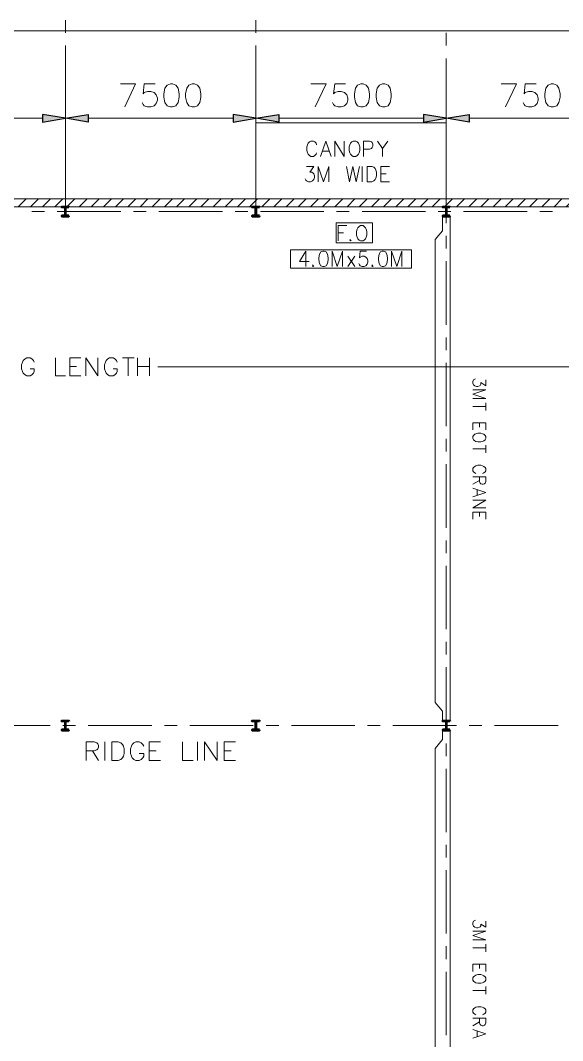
# Model space of a CAD drawing. Header units: millimetres. Extents: x 656141 to 1304589, y -54663 to 110742.
# Drawn here: x 1169506 to 1169545.4, y -13967 to -13892.9 of the extents above; entities that cross this region are included whole.
import ezdxf

# ---------------------------------------------------------------- set-up
doc = ezdxf.new("R2010")
doc.units = ezdxf.units.MM
doc.header["$LTSCALE"] = 0.35
doc.header["$MEASUREMENT"] = 0
doc.linetypes.add('CONTIN', pattern=[0, 0, 0])
doc.layers.get('0').update_dxf_attribs({"linetype": 'CONTIN'})

msp = doc.modelspace()

# ---------------------------------------------------------------- hatches: boundary and pattern name
for points in [[(1169507.631, -13899.717), (1169507.631, -13900.27), (1169509.289, -13899.994)], [(1169510.948, -13899.717), (1169510.948, -13900.27), (1169509.289, -13899.994)], [(1169521.455, -13899.717), (1169521.455, -13900.27), (1169523.114, -13899.994)], [(1169524.772, -13899.717), (1169524.772, -13900.27), (1169523.114, -13899.994)], [(1169535.279, -13899.717), (1169535.279, -13900.27), (1169536.938, -13899.994)], [(1169538.597, -13899.717), (1169538.597, -13900.27), (1169536.938, -13899.994)]]:
    msp.add_hatch(color=3).paths.add_polyline_path(points)
at = {"linetype": 'Continuous', "lineweight": 5}
h = msp.add_hatch(dxfattribs=at)
h.set_pattern_fill('ANSI31', color=1, scale=5)
h.set_pattern_definition([(45, (-9.3609, 21.41405), (-0.44194173824, 0.44194173824), [])])
h.paths.add_polyline_path([(1169412.521, -13905.857), (1169578.41, -13905.857), (1169578.41, -13982.351), (1169346.165, -13982.351), (1169346.165, -13942.722), (1169412.521, -13942.722)])
h.paths.add_polyline_path([(1169413.182, -13906.436), (1169577.749, -13906.436), (1169577.749, -13981.772), (1169346.826, -13981.772), (1169346.826, -13943.762), (1169413.182, -13943.762)], flags=16)

# ---------------------------------------------------------------- linework, layer by layer
at = {"color": 8, "linetype": 'Continuous', "lineweight": 9}
for p, q in [((1169509.289, -13892.878), (1169509.289, -13893.799)), ((1169523.114, -13892.878), (1169523.114, -13893.799)), ((1169536.938, -13893.799), (1169536.938, -13894.721)), ((1169509.289, -13894.721), (1169509.289, -13899.329)), ((1169523.114, -13894.721), (1169523.114, -13899.329)), ((1169536.938, -13895.643), (1169536.938, -13900.251)), ((1169509.289, -13900.251), (1169509.289, -13901.172)), ((1169523.114, -13900.251), (1169523.114, -13901.172)), ((1169536.938, -13901.172), (1169536.938, -13902.094)), ((1169509.289, -13902.094), (1169509.289, -13906.779)), ((1169523.114, -13902.094), (1169523.114, -13906.779)), ((1169536.938, -13903.015), (1169536.938, -13907.623)), ((1169506.858, -13906.779), (1169507.78, -13906.779)), ((1169508.701, -13906.779), (1169513.309, -13906.779)), ((1169514.231, -13906.779), (1169515.152, -13906.779)), ((1169516.074, -13906.779), (1169520.682, -13906.779)), ((1169521.604, -13906.779), (1169522.525, -13906.779)), ((1169523.447, -13906.779), (1169528.055, -13906.779)), ((1169528.977, -13906.779), (1169529.898, -13906.779)), ((1169530.82, -13906.779), (1169535.428, -13906.779)), ((1169536.349, -13906.779), (1169537.271, -13906.779)), ((1169538.193, -13906.779), (1169542.801, -13906.779)), ((1169543.722, -13906.779), (1169544.644, -13906.779)), ((1169536.938, -13908.545), (1169536.938, -13909.467)), ((1169536.938, -13910.388), (1169536.938, -13914.996)), ((1169536.938, -13915.918), (1169536.938, -13916.84)), ((1169536.938, -13917.761), (1169536.938, -13922.369)), ((1169536.938, -13923.291), (1169536.938, -13924.212)), ((1169536.938, -13925.134), (1169536.938, -13929.742)), ((1169536.938, -13930.664), (1169536.938, -13931.585)), ((1169536.938, -13932.507), (1169536.938, -13937.115)), ((1169536.938, -13938.037), (1169536.938, -13938.958)), ((1169536.938, -13939.88), (1169536.938, -13944.488)), ((1169536.938, -13945.409), (1169536.938, -13946.331)), ((1169536.938, -13947.253), (1169536.938, -13951.861)), ((1169536.938, -13952.782), (1169536.938, -13953.704)), ((1169536.938, -13954.626), (1169536.938, -13959.234)), ((1169536.938, -13960.155), (1169536.938, -13961.077)), ((1169536.938, -13961.998), (1169536.938, -13966.606))]:
    msp.add_line(p, q, dxfattribs=at)
at = {"color": 3, "linetype": 'Continuous', "lineweight": 5}
for p, q in [((1169576.936, -13893.634), (1169413.995, -13893.633)), ((1169509.289, -13905.535), (1169509.289, -13899.164)), ((1169509.289, -13905.535), (1169509.289, -13899.164)), ((1169523.114, -13905.535), (1169523.114, -13899.164)), ((1169523.114, -13905.535), (1169523.114, -13899.164)), ((1169536.938, -13905.535), (1169536.938, -13899.164)), ((1169536.938, -13905.535), (1169536.938, -13899.164)), ((1169507.631, -13899.994), (1169497.124, -13899.994)), ((1169521.455, -13899.994), (1169510.948, -13899.994)), ((1169535.279, -13899.994), (1169524.772, -13899.994)), ((1169549.103, -13899.994), (1169538.597, -13899.994)), ((1169576.198, -13918.057), (1169516.003, -13918.057))]:
    msp.add_line(p, q, dxfattribs=at)
at = {"color": 240, "linetype": 'Continuous', "lineweight": 5, "true_color": 0xed1f24}
for p, q in [((1169527.954, -13902.394), (1169528.428, -13902.394)), ((1169532.315, -13902.183), (1169532.315, -13902.763)), ((1169530.822, -13904.606), (1169530.822, -13903.5)), ((1169532.196, -13904.026), (1169532.575, -13904.026)), ((1169532.196, -13904.606), (1169532.812, -13904.606)), ((1169529.091, -13908.323), (1169529.47, -13908.323)), ((1169526.748, -13909.654), (1169526.748, -13910.76)), ((1169529.782, -13910.76), (1169530.303, -13910.023)), ((1169530.303, -13910.76), (1169529.782, -13910.023))]:
    msp.add_line(p, q, dxfattribs=at)
at = {"color": 7, "linetype": 'Continuous', "lineweight": 5}
msp.add_line((1169412.521, -13905.857), (1169578.41, -13905.857), dxfattribs=at)
at = {"color": 6, "linetype": 'Continuous', "lineweight": 53}
for p, q in [((1169509.271, -13906.779), (1169509.308, -13906.779)), ((1169523.095, -13906.779), (1169523.132, -13906.779)), ((1169536.919, -13906.779), (1169536.957, -13906.779)), ((1169509.271, -13944.104), (1169509.308, -13944.104)), ((1169523.095, -13944.104), (1169523.132, -13944.104)), ((1169536.919, -13944.104), (1169536.957, -13944.104))]:
    msp.add_line(p, q, dxfattribs=at)
at = {"color": 2, "linetype": 'Continuous', "lineweight": 5}
for p, q in [((1169513.423, -13917.412), (1169514.283, -13917.412)), ((1169513.853, -13917.412), (1169513.853, -13918.702)), ((1169514.529, -13918.702), (1169514.529, -13917.412)), ((1169515.389, -13917.412), (1169515.389, -13918.702)), ((1169509.613, -13918.026), (1169510.105, -13918.026)), ((1169514.529, -13918.026), (1169515.389, -13918.026)), ((1169509.613, -13918.702), (1169510.412, -13918.702)), ((1169512.152, -13946.651), (1169512.152, -13945.305)), ((1169518.884, -13946.651), (1169518.884, -13945.305)), ((1169511.254, -13945.946), (1169511.703, -13946.651)), ((1169515.358, -13945.946), (1169515.871, -13945.946)), ((1169520.808, -13945.946), (1169521.32, -13945.946)), ((1169515.358, -13946.651), (1169516.191, -13946.651)), ((1169520.808, -13946.651), (1169521.641, -13946.651))]:
    msp.add_line(p, q, dxfattribs=at)
at = {"color": 2, "linetype": 'Continuous', "lineweight": 15}
for p, q in [((1169539.796, -13920.666), (1169539.796, -13921.219)), ((1169539.796, -13920.943), (1169538.875, -13920.943)), ((1169538.875, -13922.128), (1169538.875, -13922.641)), ((1169539.358, -13922.128), (1169539.358, -13922.444)), ((1169539.796, -13924.023), (1169538.875, -13924.023)), ((1169539.796, -13923.747), (1169539.796, -13924.3)), ((1169539.358, -13926.314), (1169538.875, -13926.591)), ((1169539.182, -13926.986), (1169539.182, -13927.381)), ((1169538.875, -13928.605), (1169538.875, -13929.119)), ((1169539.358, -13928.605), (1169539.358, -13928.921)), ((1169539.796, -13960.275), (1169538.875, -13960.275)), ((1169539.796, -13959.998), (1169539.796, -13960.551)), ((1169538.875, -13961.459), (1169538.875, -13961.973)), ((1169539.358, -13961.459), (1169539.358, -13961.775)), ((1169539.796, -13963.355), (1169538.875, -13963.355)), ((1169539.796, -13963.079), (1169539.796, -13963.632)), ((1169539.358, -13965.646), (1169538.875, -13965.923)), ((1169539.182, -13966.318), (1169539.182, -13966.713))]:
    msp.add_line(p, q, dxfattribs=at)
at = {"color": 1, "linetype": 'Continuous', "lineweight": 9}
for p, q in [((1169503.575, -13944.104), (1169508.183, -13944.104)), ((1169509.105, -13944.104), (1169510.027, -13944.104)), ((1169510.948, -13944.104), (1169515.556, -13944.104)), ((1169516.478, -13944.104), (1169517.399, -13944.104)), ((1169518.321, -13944.104), (1169522.929, -13944.104)), ((1169523.851, -13944.104), (1169524.772, -13944.104)), ((1169525.694, -13944.104), (1169530.302, -13944.104)), ((1169531.224, -13944.104), (1169532.145, -13944.104)), ((1169533.067, -13944.104), (1169537.675, -13944.104)), ((1169538.596, -13944.104), (1169539.518, -13944.104)), ((1169540.44, -13944.104), (1169545.048, -13944.104))]:
    msp.add_line(p, q, dxfattribs=at)
at = {"color": 2, "linetype": 'Continuous', "lineweight": 5}
for points in [[(1169513.279, -13897.505), (1169514.385, -13897.505), (1169513.595, -13899.164)], [(1169515.807, -13897.505), (1169515.017, -13897.505), (1169514.938, -13898.216), (1169515.017, -13898.137), (1169515.254, -13898.058), (1169515.491, -13898.058), (1169515.728, -13898.137), (1169515.886, -13898.295), (1169515.965, -13898.532), (1169515.965, -13898.69), (1169515.886, -13898.927), (1169515.728, -13899.085), (1169515.491, -13899.164), (1169515.254, -13899.164), (1169515.017, -13899.085), (1169514.938, -13899.006), (1169514.859, -13898.848)], [(1169527.103, -13897.505), (1169528.209, -13897.505), (1169527.419, -13899.164)], [(1169529.631, -13897.505), (1169528.841, -13897.505), (1169528.762, -13898.216), (1169528.841, -13898.137), (1169529.078, -13898.058), (1169529.315, -13898.058), (1169529.552, -13898.137), (1169529.71, -13898.295), (1169529.789, -13898.532), (1169529.789, -13898.69), (1169529.71, -13898.927), (1169529.552, -13899.085), (1169529.315, -13899.164), (1169529.078, -13899.164), (1169528.841, -13899.085), (1169528.762, -13899.006), (1169528.683, -13898.848)], [(1169540.927, -13897.505), (1169542.033, -13897.505), (1169541.243, -13899.164)], [(1169543.455, -13897.505), (1169542.665, -13897.505), (1169542.586, -13898.216), (1169542.665, -13898.137), (1169542.902, -13898.058), (1169543.139, -13898.058), (1169543.376, -13898.137), (1169543.534, -13898.295), (1169543.613, -13898.532), (1169543.613, -13898.69), (1169543.534, -13898.927), (1169543.376, -13899.085), (1169543.139, -13899.164), (1169542.902, -13899.164), (1169542.665, -13899.085), (1169542.586, -13899.006), (1169542.507, -13898.848)], [(1169507.033, -13917.719), (1169506.971, -13917.596), (1169506.848, -13917.474), (1169506.726, -13917.412), (1169506.48, -13917.412), (1169506.357, -13917.474), (1169506.234, -13917.596), (1169506.173, -13917.719), (1169506.111, -13917.904), (1169506.111, -13918.211), (1169506.173, -13918.395), (1169506.234, -13918.518), (1169506.357, -13918.641), (1169506.48, -13918.702), (1169506.726, -13918.702), (1169506.848, -13918.641), (1169506.971, -13918.518), (1169507.033, -13918.395), (1169507.033, -13918.211), (1169506.726, -13918.211)], [(1169508.569, -13917.412), (1169508.569, -13918.702), (1169509.306, -13918.702)], [(1169509.613, -13918.702), (1169509.613, -13917.412), (1169510.412, -13917.412)], [(1169510.781, -13918.702), (1169510.781, -13917.412), (1169511.641, -13918.702), (1169511.641, -13917.412)], [(1169513.054, -13917.719), (1169512.993, -13917.596), (1169512.87, -13917.474), (1169512.747, -13917.412), (1169512.501, -13917.412), (1169512.378, -13917.474), (1169512.255, -13917.596), (1169512.194, -13917.719), (1169512.132, -13917.904), (1169512.132, -13918.211), (1169512.194, -13918.395), (1169512.255, -13918.518), (1169512.378, -13918.641), (1169512.501, -13918.702), (1169512.747, -13918.702), (1169512.87, -13918.641), (1169512.993, -13918.518), (1169513.054, -13918.395), (1169513.054, -13918.211), (1169512.747, -13918.211)], [(1169510.806, -13946.651), (1169510.806, -13945.305), (1169511.383, -13945.305), (1169511.575, -13945.369), (1169511.639, -13945.433), (1169511.703, -13945.561), (1169511.703, -13945.69), (1169511.639, -13945.818), (1169511.575, -13945.882), (1169511.383, -13945.946), (1169510.806, -13945.946)], [(1169514.973, -13945.625), (1169514.909, -13945.497), (1169514.781, -13945.369), (1169514.652, -13945.305), (1169514.396, -13945.305), (1169514.268, -13945.369), (1169514.14, -13945.497), (1169514.075, -13945.625), (1169514.011, -13945.818), (1169514.011, -13946.138), (1169514.075, -13946.331), (1169514.14, -13946.459), (1169514.268, -13946.587), (1169514.396, -13946.651), (1169514.652, -13946.651), (1169514.781, -13946.587), (1169514.909, -13946.459), (1169514.973, -13946.331), (1169514.973, -13946.138), (1169514.652, -13946.138)], [(1169515.358, -13946.651), (1169515.358, -13945.305), (1169516.191, -13945.305)], [(1169517.794, -13945.305), (1169517.794, -13946.651), (1169518.564, -13946.651)], [(1169519.397, -13946.651), (1169519.397, -13945.305), (1169520.295, -13946.651), (1169520.295, -13945.305)], [(1169520.808, -13946.651), (1169520.808, -13945.305), (1169521.641, -13945.305)]]:
    msp.add_lwpolyline(points, dxfattribs=at)
for points in [[(1169516.912, -13897.505), (1169516.676, -13897.584), (1169516.518, -13897.821), (1169516.439, -13898.216), (1169516.439, -13898.453), (1169516.518, -13898.848), (1169516.676, -13899.085), (1169516.912, -13899.164), (1169517.07, -13899.164), (1169517.307, -13899.085), (1169517.465, -13898.848), (1169517.544, -13898.453), (1169517.544, -13898.216), (1169517.465, -13897.821), (1169517.307, -13897.584), (1169517.07, -13897.505)], [(1169518.492, -13897.505), (1169518.255, -13897.584), (1169518.097, -13897.821), (1169518.018, -13898.216), (1169518.018, -13898.453), (1169518.097, -13898.848), (1169518.255, -13899.085), (1169518.492, -13899.164), (1169518.65, -13899.164), (1169518.887, -13899.085), (1169519.045, -13898.848), (1169519.124, -13898.453), (1169519.124, -13898.216), (1169519.045, -13897.821), (1169518.887, -13897.584), (1169518.65, -13897.505)], [(1169530.737, -13897.505), (1169530.5, -13897.584), (1169530.342, -13897.821), (1169530.263, -13898.216), (1169530.263, -13898.453), (1169530.342, -13898.848), (1169530.5, -13899.085), (1169530.737, -13899.164), (1169530.895, -13899.164), (1169531.132, -13899.085), (1169531.29, -13898.848), (1169531.369, -13898.453), (1169531.369, -13898.216), (1169531.29, -13897.821), (1169531.132, -13897.584), (1169530.895, -13897.505)], [(1169532.317, -13897.505), (1169532.08, -13897.584), (1169531.922, -13897.821), (1169531.843, -13898.216), (1169531.843, -13898.453), (1169531.922, -13898.848), (1169532.08, -13899.085), (1169532.317, -13899.164), (1169532.475, -13899.164), (1169532.712, -13899.085), (1169532.869, -13898.848), (1169532.948, -13898.453), (1169532.948, -13898.216), (1169532.869, -13897.821), (1169532.712, -13897.584), (1169532.475, -13897.505)], [(1169544.561, -13897.505), (1169544.324, -13897.584), (1169544.166, -13897.821), (1169544.087, -13898.216), (1169544.087, -13898.453), (1169544.166, -13898.848), (1169544.324, -13899.085), (1169544.561, -13899.164), (1169544.719, -13899.164), (1169544.956, -13899.085), (1169545.114, -13898.848), (1169545.193, -13898.453), (1169545.193, -13898.216), (1169545.114, -13897.821), (1169544.956, -13897.584), (1169544.719, -13897.505)], [(1169537.215, -13907.121), (1169536.674, -13907.121), (1169536.674, -13908.166), (1169536.133, -13908.801), (1169536.133, -13942.437), (1169536.674, -13943.071), (1169536.667, -13943.762), (1169537.208, -13943.762)], [(1169537.215, -13981.087), (1169536.674, -13981.087), (1169536.674, -13980.042), (1169536.133, -13979.407), (1169536.133, -13945.772), (1169536.674, -13945.137), (1169536.667, -13944.447), (1169537.208, -13944.447)], [(1169512.665, -13946.651), (1169512.665, -13945.305), (1169513.114, -13945.305), (1169513.306, -13945.369), (1169513.434, -13945.497), (1169513.498, -13945.625), (1169513.563, -13945.818), (1169513.563, -13946.138), (1169513.498, -13946.331), (1169513.434, -13946.459), (1169513.306, -13946.587), (1169513.114, -13946.651)]]:
    msp.add_lwpolyline(points, close=True, dxfattribs=at)
at = {"color": 3, "linetype": 'Continuous', "lineweight": -2}
for points in [[(1169507.631, -13899.717), (1169507.631, -13900.27), (1169509.289, -13899.994)], [(1169510.948, -13899.717), (1169510.948, -13900.27), (1169509.289, -13899.994)], [(1169521.455, -13899.717), (1169521.455, -13900.27), (1169523.114, -13899.994)], [(1169524.772, -13899.717), (1169524.772, -13900.27), (1169523.114, -13899.994)], [(1169535.279, -13899.717), (1169535.279, -13900.27), (1169536.938, -13899.994)], [(1169538.597, -13899.717), (1169538.597, -13900.27), (1169536.938, -13899.994)]]:
    msp.add_lwpolyline(points, close=True, dxfattribs=at)
at = {"color": 7, "linetype": 'Continuous', "lineweight": 5}
for points in [[(1169536.921, -13905.857), (1169523.114, -13905.857), (1169523.114, -13900.328), (1169536.921, -13900.328)], [(1169528.941, -13907.596), (1169531.573, -13907.596), (1169531.573, -13909.037), (1169528.941, -13909.037)], [(1169525.633, -13909.549), (1169534.42, -13909.549), (1169534.42, -13910.893), (1169525.633, -13910.893)]]:
    msp.add_lwpolyline(points, close=True, dxfattribs=at)
at = {"color": 240, "linetype": 'Continuous', "lineweight": 5, "true_color": 0xed1f24}
for points in [[(1169527.528, -13901.92), (1169527.48, -13901.815), (1169527.386, -13901.709), (1169527.291, -13901.657), (1169527.101, -13901.657), (1169527.006, -13901.709), (1169526.912, -13901.815), (1169526.864, -13901.92), (1169526.817, -13902.078), (1169526.817, -13902.341), (1169526.864, -13902.499), (1169526.912, -13902.605), (1169527.006, -13902.71), (1169527.101, -13902.763), (1169527.291, -13902.763), (1169527.386, -13902.71), (1169527.48, -13902.605), (1169527.528, -13902.499)], [(1169527.812, -13902.763), (1169528.191, -13901.657), (1169528.57, -13902.763)], [(1169528.855, -13902.763), (1169528.855, -13901.657), (1169529.518, -13902.763), (1169529.518, -13901.657)], [(1169530.94, -13902.763), (1169530.94, -13901.657), (1169531.367, -13901.657), (1169531.509, -13901.709), (1169531.556, -13901.762), (1169531.604, -13901.867), (1169531.604, -13902.025), (1169531.556, -13902.131), (1169531.509, -13902.183), (1169531.367, -13902.236), (1169530.94, -13902.236)], [(1169531.936, -13901.657), (1169532.315, -13902.183), (1169532.694, -13901.657)], [(1169526.793, -13903.5), (1169527.314, -13903.5), (1169527.03, -13903.921), (1169527.172, -13903.921), (1169527.267, -13903.974), (1169527.314, -13904.026), (1169527.362, -13904.184), (1169527.362, -13904.29), (1169527.314, -13904.448), (1169527.22, -13904.553), (1169527.077, -13904.606), (1169526.935, -13904.606), (1169526.793, -13904.553), (1169526.746, -13904.5), (1169526.698, -13904.395)], [(1169527.646, -13904.606), (1169527.646, -13903.5), (1169528.025, -13904.606), (1169528.405, -13903.5), (1169528.405, -13904.606)], [(1169529.684, -13903.5), (1169529.921, -13904.606), (1169530.158, -13903.5), (1169530.395, -13904.606), (1169530.632, -13903.5)], [(1169532.196, -13904.606), (1169532.196, -13903.5), (1169532.812, -13903.5)], [(1169529.091, -13908.902), (1169529.091, -13907.797), (1169529.707, -13907.797)], [(1169529.992, -13908.797), (1169529.944, -13908.85), (1169529.992, -13908.903), (1169530.039, -13908.85)], [(1169526.748, -13909.654), (1169526.274, -13910.392), (1169526.985, -13910.392)], [(1169528.644, -13910.76), (1169528.644, -13909.654), (1169529.023, -13910.76), (1169529.403, -13909.654), (1169529.403, -13910.76)], [(1169531.156, -13909.654), (1169530.682, -13909.654), (1169530.635, -13910.128), (1169530.682, -13910.076), (1169530.825, -13910.023), (1169530.967, -13910.023), (1169531.109, -13910.076), (1169531.204, -13910.181), (1169531.251, -13910.339), (1169531.251, -13910.444), (1169531.204, -13910.602), (1169531.109, -13910.708), (1169530.967, -13910.76), (1169530.825, -13910.76), (1169530.682, -13910.708), (1169530.635, -13910.655), (1169530.588, -13910.55)], [(1169532.957, -13910.76), (1169532.957, -13909.654), (1169533.337, -13910.76), (1169533.716, -13909.654), (1169533.716, -13910.76)], [(1169527.27, -13910.655), (1169527.222, -13910.708), (1169527.27, -13910.76), (1169527.317, -13910.708)], [(1169531.583, -13910.655), (1169531.536, -13910.708), (1169531.583, -13910.76), (1169531.63, -13910.708)]]:
    msp.add_lwpolyline(points, dxfattribs=at)
for points in [[(1169530.182, -13901.657), (1169530.087, -13901.709), (1169529.992, -13901.815), (1169529.945, -13901.92), (1169529.898, -13902.078), (1169529.898, -13902.341), (1169529.945, -13902.499), (1169529.992, -13902.605), (1169530.087, -13902.71), (1169530.182, -13902.763), (1169530.371, -13902.763), (1169530.466, -13902.71), (1169530.561, -13902.605), (1169530.608, -13902.499), (1169530.656, -13902.341), (1169530.656, -13902.078), (1169530.608, -13901.92), (1169530.561, -13901.815), (1169530.466, -13901.709), (1169530.372, -13901.657)], [(1169531.201, -13904.606), (1169531.201, -13903.5), (1169531.533, -13903.5), (1169531.675, -13903.552), (1169531.77, -13903.658), (1169531.817, -13903.763), (1169531.865, -13903.921), (1169531.864, -13904.184), (1169531.817, -13904.342), (1169531.77, -13904.448), (1169531.675, -13904.553), (1169531.533, -13904.606)], [(1169530.703, -13907.797), (1169530.608, -13907.849), (1169530.513, -13907.955), (1169530.466, -13908.06), (1169530.418, -13908.218), (1169530.418, -13908.481), (1169530.466, -13908.639), (1169530.513, -13908.745), (1169530.608, -13908.85), (1169530.703, -13908.903), (1169530.892, -13908.903), (1169530.987, -13908.85), (1169531.082, -13908.745), (1169531.129, -13908.639), (1169531.177, -13908.481), (1169531.177, -13908.218), (1169531.129, -13908.06), (1169531.082, -13907.955), (1169530.987, -13907.849), (1169530.892, -13907.797)], [(1169527.981, -13909.654), (1169527.839, -13909.707), (1169527.744, -13909.865), (1169527.696, -13910.128), (1169527.696, -13910.286), (1169527.744, -13910.55), (1169527.839, -13910.708), (1169527.981, -13910.76), (1169528.076, -13910.76), (1169528.218, -13910.708), (1169528.313, -13910.55), (1169528.36, -13910.286), (1169528.36, -13910.128), (1169528.313, -13909.865), (1169528.218, -13909.707), (1169528.076, -13909.654)], [(1169532.294, -13909.654), (1169532.152, -13909.707), (1169532.057, -13909.865), (1169532.01, -13910.128), (1169532.01, -13910.286), (1169532.057, -13910.55), (1169532.152, -13910.708), (1169532.294, -13910.76), (1169532.389, -13910.76), (1169532.531, -13910.708), (1169532.626, -13910.55), (1169532.673, -13910.286), (1169532.673, -13910.128), (1169532.626, -13909.865), (1169532.531, -13909.707), (1169532.389, -13909.654)]]:
    msp.add_lwpolyline(points, close=True, dxfattribs=at)
at = {"linetype": 'Continuous', "lineweight": 5}
for points in [[(1169412.521, -13905.857), (1169578.41, -13905.857), (1169578.41, -13982.351), (1169346.165, -13982.351), (1169346.165, -13942.722), (1169412.521, -13942.722), (1169412.521, -13905.857)], [(1169413.182, -13906.436), (1169577.749, -13906.436), (1169577.749, -13981.772), (1169346.826, -13981.772), (1169346.826, -13943.762), (1169413.182, -13943.762), (1169413.182, -13906.436)]]:
    msp.add_lwpolyline(points, dxfattribs=at)
at = {"color": 6, "linetype": 'Continuous', "lineweight": 53}
for points in [[(1169509.55, -13906.467), (1169509.029, -13906.467), (1169509.029, -13906.436), (1169509.55, -13906.436)], [(1169509.308, -13906.467), (1169509.271, -13906.467), (1169509.271, -13907.091), (1169509.308, -13907.091)], [(1169523.374, -13906.467), (1169522.853, -13906.467), (1169522.853, -13906.436), (1169523.374, -13906.436)], [(1169523.132, -13906.467), (1169523.095, -13906.467), (1169523.095, -13907.091), (1169523.132, -13907.091)], [(1169537.198, -13906.467), (1169536.678, -13906.467), (1169536.678, -13906.436), (1169537.198, -13906.436)], [(1169536.957, -13906.467), (1169536.919, -13906.467), (1169536.919, -13907.091), (1169536.957, -13907.091)], [(1169509.55, -13907.091), (1169509.029, -13907.091), (1169509.029, -13907.121), (1169509.55, -13907.121)], [(1169523.374, -13907.091), (1169522.853, -13907.091), (1169522.853, -13907.121), (1169523.374, -13907.121)], [(1169537.198, -13907.091), (1169536.678, -13907.091), (1169536.678, -13907.121), (1169537.198, -13907.121)], [(1169509.55, -13943.792), (1169509.029, -13943.792), (1169509.029, -13943.762), (1169509.55, -13943.762)], [(1169509.308, -13943.792), (1169509.271, -13943.792), (1169509.271, -13944.416), (1169509.308, -13944.416)], [(1169523.374, -13943.792), (1169522.853, -13943.792), (1169522.853, -13943.762), (1169523.374, -13943.762)], [(1169523.132, -13943.792), (1169523.095, -13943.792), (1169523.095, -13944.416), (1169523.132, -13944.416)], [(1169537.198, -13943.792), (1169536.678, -13943.792), (1169536.678, -13943.762), (1169537.198, -13943.762)], [(1169536.957, -13943.792), (1169536.919, -13943.792), (1169536.919, -13944.416), (1169536.957, -13944.416)], [(1169509.55, -13944.416), (1169509.029, -13944.416), (1169509.029, -13944.447), (1169509.55, -13944.447)], [(1169523.374, -13944.416), (1169522.853, -13944.416), (1169522.853, -13944.447), (1169523.374, -13944.447)], [(1169537.198, -13944.416), (1169536.678, -13944.416), (1169536.678, -13944.447), (1169537.198, -13944.447)]]:
    msp.add_lwpolyline(points, close=True, dxfattribs=at)
at = {"color": 2, "linetype": 'Continuous', "lineweight": 15}
for points in [[(1169539.796, -13919.007), (1169539.796, -13919.442), (1169539.445, -13919.205), (1169539.445, -13919.323), (1169539.401, -13919.402), (1169539.358, -13919.442), (1169539.226, -13919.481), (1169539.138, -13919.481), (1169539.007, -13919.442), (1169538.919, -13919.363), (1169538.875, -13919.244), (1169538.875, -13919.126), (1169538.919, -13919.007), (1169538.963, -13918.968), (1169539.05, -13918.928)], [(1169538.875, -13919.718), (1169539.796, -13919.718), (1169538.875, -13920.034), (1169539.796, -13920.35), (1169538.875, -13920.35)], [(1169538.875, -13922.128), (1169539.796, -13922.128), (1169539.796, -13922.641)], [(1169539.577, -13925.801), (1169539.665, -13925.761), (1169539.753, -13925.682), (1169539.796, -13925.603), (1169539.796, -13925.445), (1169539.753, -13925.366), (1169539.665, -13925.287), (1169539.577, -13925.248), (1169539.445, -13925.208), (1169539.226, -13925.208), (1169539.094, -13925.248), (1169539.007, -13925.287), (1169538.919, -13925.366), (1169538.875, -13925.445), (1169538.875, -13925.603), (1169538.919, -13925.682), (1169539.007, -13925.761), (1169539.094, -13925.801)], [(1169538.875, -13926.038), (1169539.796, -13926.038), (1169539.796, -13926.393), (1169539.753, -13926.512), (1169539.709, -13926.551), (1169539.621, -13926.591), (1169539.533, -13926.591), (1169539.445, -13926.551), (1169539.401, -13926.512), (1169539.358, -13926.393), (1169539.358, -13926.038)], [(1169538.875, -13926.867), (1169539.796, -13927.183), (1169538.875, -13927.499)], [(1169538.875, -13927.736), (1169539.796, -13927.736), (1169538.875, -13928.289), (1169539.796, -13928.289)], [(1169538.875, -13928.605), (1169539.796, -13928.605), (1169539.796, -13929.119)], [(1169539.796, -13958.339), (1169539.796, -13958.774), (1169539.445, -13958.537), (1169539.445, -13958.655), (1169539.401, -13958.734), (1169539.358, -13958.774), (1169539.226, -13958.813), (1169539.138, -13958.813), (1169539.007, -13958.774), (1169538.919, -13958.695), (1169538.875, -13958.576), (1169538.875, -13958.458), (1169538.919, -13958.339), (1169538.963, -13958.3), (1169539.05, -13958.26)], [(1169538.875, -13959.05), (1169539.796, -13959.05), (1169538.875, -13959.366), (1169539.796, -13959.682), (1169538.875, -13959.682)], [(1169538.875, -13961.459), (1169539.796, -13961.459), (1169539.796, -13961.973)], [(1169539.577, -13965.133), (1169539.665, -13965.093), (1169539.753, -13965.014), (1169539.796, -13964.935), (1169539.796, -13964.777), (1169539.753, -13964.698), (1169539.665, -13964.619), (1169539.577, -13964.58), (1169539.445, -13964.54), (1169539.226, -13964.54), (1169539.094, -13964.58), (1169539.007, -13964.619), (1169538.919, -13964.698), (1169538.875, -13964.777), (1169538.875, -13964.935), (1169538.919, -13965.014), (1169539.007, -13965.093), (1169539.094, -13965.133)], [(1169538.875, -13965.37), (1169539.796, -13965.37), (1169539.796, -13965.725), (1169539.753, -13965.844), (1169539.709, -13965.883), (1169539.621, -13965.923), (1169539.533, -13965.923), (1169539.445, -13965.883), (1169539.401, -13965.844), (1169539.358, -13965.725), (1169539.358, -13965.37)], [(1169538.875, -13966.199), (1169539.796, -13966.515), (1169538.875, -13966.831)]]:
    msp.add_lwpolyline(points, dxfattribs=at)
for points in [[(1169539.796, -13923.115), (1169539.753, -13923.036), (1169539.665, -13922.957), (1169539.577, -13922.917), (1169539.445, -13922.878), (1169539.226, -13922.878), (1169539.094, -13922.917), (1169539.007, -13922.957), (1169538.919, -13923.036), (1169538.875, -13923.115), (1169538.875, -13923.273), (1169538.919, -13923.352), (1169539.007, -13923.431), (1169539.094, -13923.47), (1169539.226, -13923.51), (1169539.445, -13923.51), (1169539.577, -13923.47), (1169539.665, -13923.431), (1169539.753, -13923.352), (1169539.796, -13923.273)], [(1169539.796, -13962.447), (1169539.753, -13962.368), (1169539.665, -13962.289), (1169539.577, -13962.249), (1169539.445, -13962.21), (1169539.226, -13962.21), (1169539.094, -13962.249), (1169539.007, -13962.289), (1169538.919, -13962.368), (1169538.875, -13962.447), (1169538.875, -13962.605), (1169538.919, -13962.684), (1169539.007, -13962.763), (1169539.094, -13962.802), (1169539.226, -13962.842), (1169539.445, -13962.842), (1169539.577, -13962.802), (1169539.665, -13962.763), (1169539.753, -13962.684), (1169539.796, -13962.605)]]:
    msp.add_lwpolyline(points, close=True, dxfattribs=at)

doc.saveas('drawing.dxf')
